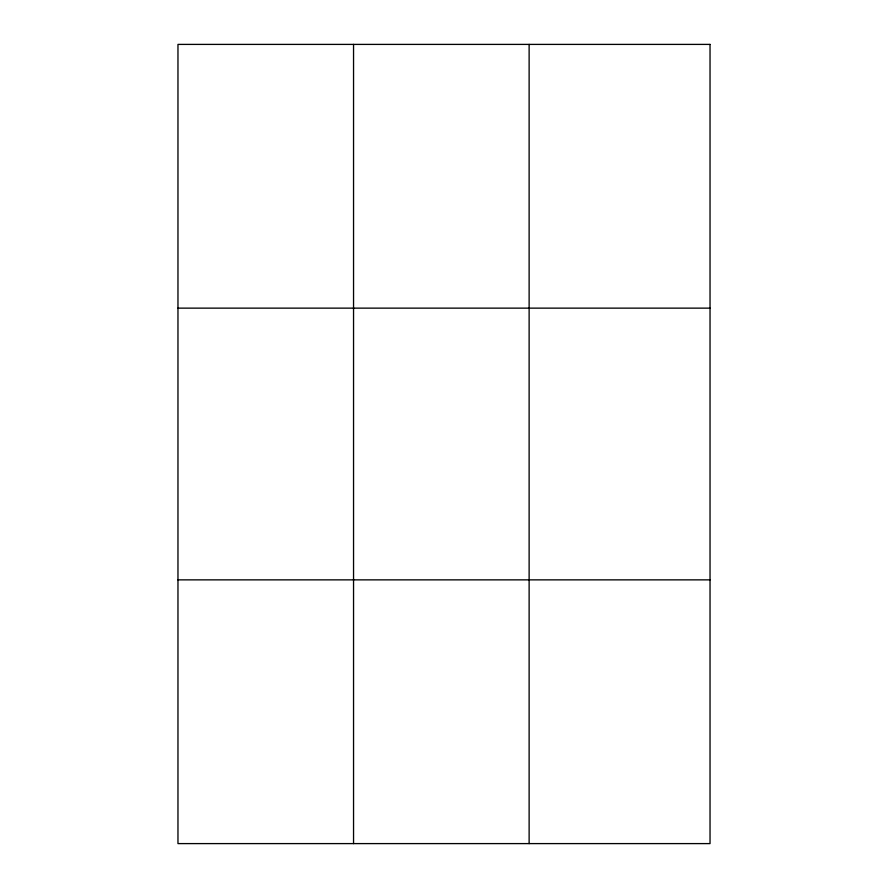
<?xml version="1.0" encoding="UTF-8"?>
<svg xmlns="http://www.w3.org/2000/svg" width="888" height="888" viewBox="0 0 888 888"><rect width="100%" height="100%" fill="white"/><g stroke="black" fill="none" stroke-linecap="round" stroke-linejoin="round"><path stroke-width="1.33" d="M353.546 843.6L353.546 44.4M529.126 843.6L529.126 44.4M177.966 308.136L710.034 308.136M177.966 579.864L710.034 579.864M710.034 44.4L177.966 44.4L177.966 843.6L710.034 843.6L710.034 44.4"/></g></svg>
